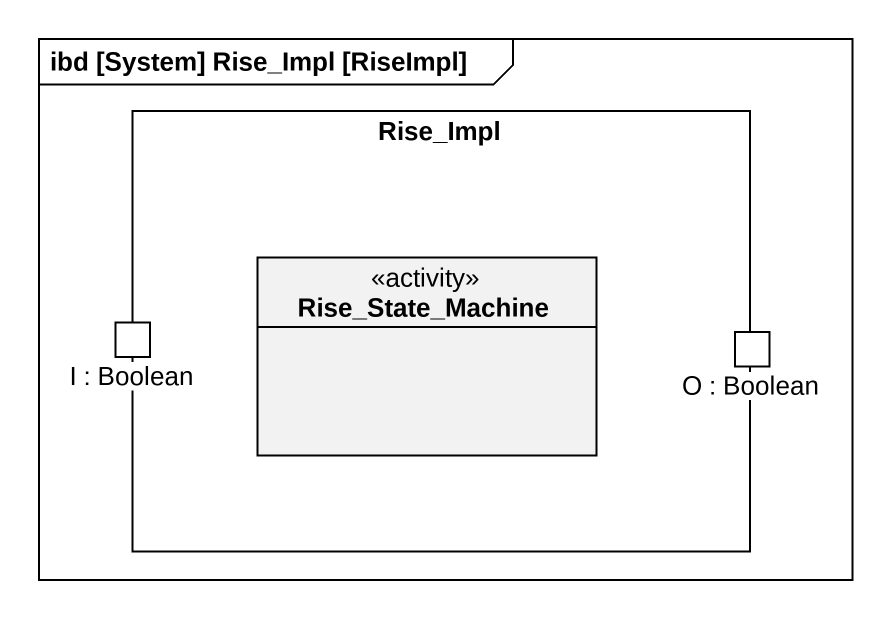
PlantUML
@startuml
mainframe ibd [System] Rise_Impl [RiseImpl]
allowmixing
hide circle
hide empty members
rectangle Rise_Impl {
  port "I : Boolean" as I
  class Rise_State_Machine <<activity>>
  port "O : Boolean" as O_
}
@enduml
